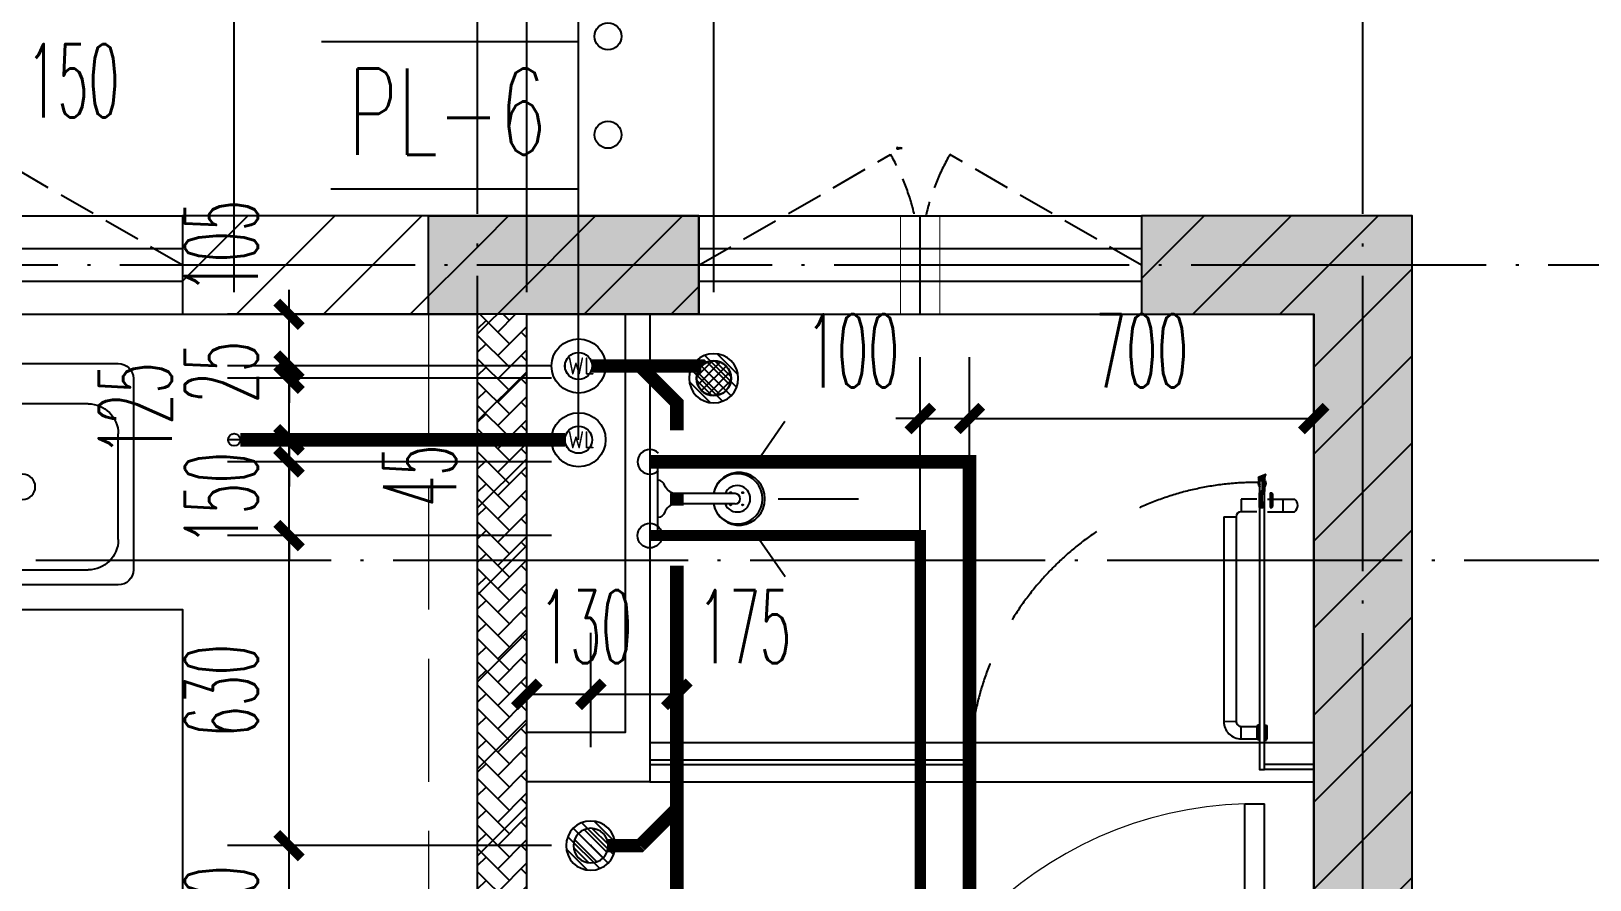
# Model space of a CAD drawing. Extents: x 27938 to 1507990, y 110129 to 923079.
# Drawn here: x 1214127 to 1217296, y 471906 to 473631 of the extents above; entities that cross this region are included whole.
import ezdxf

# ---------------------------------------------------------------- set-up
doc = ezdxf.new("R2010")
doc.units = 0
doc.header["$LTSCALE"] = 1000
doc.header["$MEASUREMENT"] = 0
for name, pattern in [('__DASH', [0.35, 0.25, -0.1]), ('DASH', [0.35, 0.25, -0.1]), ('DOTE', [2.42, 2, -0.2, 0.02, -0.2])]:
    doc.linetypes.add(name, pattern=pattern)
for name, color, linetype in [('----建筑底图', 8, 'Continuous'), ('COLU', 7, 'Continuous'), ('CURTWALL', 4, 'Continuous'), ('DIM_SYMB', 3, 'Continuous'), ('DIM_不分区热给水', 3, 'Continuous'), ('DIM_污水', 2, 'Continuous'), ('DIM_餐饮排水', 31, 'Continuous'), ('DOTE', 1, 'Continuous'), ('EQUIP_地漏', 7, 'Continuous'), ('EQUIP_污水', 7, 'Continuous'), ('IP-bath&kitchen-JOHNSON', 4, 'Continuous'), ('LVTRY', 6, 'Continuous'), ('P-bath&kitchen-JOHNSON', 4, 'Continuous'), ('PIPE-不分区热给水', 5, 'RJ'), ('PIPE-污水', 2, 'W'), ('PIPE-给水中', 72, 'J2'), ('PIPE-餐饮排水', 41, 'P'), ('PUB_HATCH', 8, 'Continuous'), ('PUB_TEXT', 4, 'Continuous'), ('S-砼墙填充', 251, 'Continuous'), ('VPIPE-不分区热给水', 5, 'Continuous'), ('VPIPE-不分区给水', 3, 'Continuous'), ('VPIPE-中水', 122, 'Continuous'), ('VPIPE-废水', 31, 'Continuous'), ('VPIPE-污水', 2, 'W'), ('VPIPE-雨水', 4, 'Y'), ('VPIPE-餐饮排水', 41, 'P'), ('WALL', 9, 'Continuous'), ('WINDOW', 4, 'Continuous'), ('WINDOW_TEXT', 7, 'Continuous'), ('保温', 6, 'Continuous'), ('机电标识类', 1, 'Continuous')]:
    doc.layers.add(name, color=color, linetype=linetype)
doc.layers.add('S-L主梁线', color=4, linetype='DASH', plot=False)
doc.layers.add('平面-空调室内机', color=176, linetype='Continuous', lineweight=9)
doc.layers.add('空调', color=76, linetype='Continuous', lineweight=13)
doc.styles.add('_TCH_DIM_T3', font='SIMPLEX.shx', dxfattribs={"width": 0.494118, "bigfont": 'GBCBIG.shx'})
doc.styles.add('_TCH_WINDOW', font='SIMPLEX.shx', dxfattribs={"width": 0.7, "height": 3.5, "bigfont": 'GBCBIG.shx'})
doc.styles.add('_TWT_SERIAL', font='SIMPLEX', dxfattribs={"width": 0.8, "height": 3.5, "bigfont": 'HZTXT'})
doc.styles.add('DIM_FONT', font='SIMPLEX.shx', dxfattribs={"width": 0.56})
doc.styles.get("Standard").update_dxf_attribs({"font": 'gbenor.shx', "bigfont": 'gbcbig.shx'})
doc.linetypes.add('J2', pattern='A,3,-0.2,["J2",Standard,S=0.25,R=0,X=-0.1,Y=-0.115],-0.35', length=3.55)
doc.linetypes.add('P', pattern='A,3,-0.2,["P",Standard,S=0.25,R=0,X=-0.1,Y=-0.115],-0.2', length=3.4)
doc.linetypes.add('RJ', pattern='A,3,-0.2,["RJ",Standard,S=0.25,R=0,X=-0.1,Y=-0.115],-0.35', length=3.55)
doc.linetypes.add('W', pattern='A,3,-0.2,["W",Standard,S=0.25,R=0,X=-0.1,Y=-0.115],-0.2', length=3.4)
doc.linetypes.add('Y', pattern='A,3,-0.2,["Y",Standard,S=0.25,R=0,X=-0.1,Y=-0.115],-0.2', length=3.4)
doc.dimstyles.new('_TWT_ARCH&&50', dxfattribs={"dimtxt": 148.75, "dimasz": 50, "dimexe": 125, "dimexo": 150, "dimgap": 63.125, "dimtad": 1, "dimdec": 0, "dimzin": 0, "dimdsep": 46, "dimtxsty": '_TCH_DIM_T3', "dimblk": 'ARCHTICK', "dimcen": 0.09, "dimclrt": 7, "dimazin": 2, "dimtfac": 1, "dimtdec": 0, "dimtix": 1, "dimtmove": 2, "dimatfit": 3, "dimfxl": 100, "dimtolj": 1, "dimtzin": 0, "dimarcsym": 0})
pattern_1 = [(45, (0, 89.76), (-88.3884, 88.3884), [])]

# ---------------------------------------------------------------- blocks, each defined once
blk = doc.blocks.new('dongkong')
blk.add_wipeout([(-603756, 210771), (-603756, 210570.8), (-603836, 210570.8), (-603836, 210771)])
at = {"layer": '机电标识类', "color": 250, "linetype": 'DASH', "ltscale": 400}
for p, q in [((-603796, 210771), (-603796, 210570.8)), ((-603896, 210670.7), (-603696, 210670.7))]:
    blk.add_line(p, q, dxfattribs=at)
at = {"layer": '空调', "color": 6, "linetype": 'DASH', "const_width": 2}
blk.add_lwpolyline([(-603756, 210771), (-603756, 210570.8), (-603836, 210570.8), (-603836, 210771)], close=True, dxfattribs=at)
blk = doc.blocks.new('GDGDGRD')
at = {"layer": 'S-砼墙填充'}
h = blk.add_hatch(color=256, dxfattribs=at)
h.dxf.hatch_style = 1
h.paths.add_polyline_path([(439016.5, 295815.4), (439096.8, 295815.4), (439566.5, 295815.4), (439566.5, 295615.4), (439016.5, 295615.4)])
h = blk.add_hatch(color=256, dxfattribs=at)
h.dxf.hatch_style = 1
h.paths.add_polyline_path([(440466.6, 295815.4), (440466.6, 295615.4), (440816.5, 295615.4), (440816.5, 292815.4), (441016.5, 292815.4), (441016.5, 295815.4)])
at = {"layer": 'COLU', "color": 6}
for points in [[(439016.5, 295815.4), (439096.8, 295815.4), (439096.8, 295815.4), (439566.5, 295815.4), (439566.5, 295615.4), (439016.5, 295615.4)], [(440466.6, 295815.4), (440466.6, 295615.4), (440816.5, 295615.4), (440816.5, 292815.4), (441016.5, 292815.4), (441016.5, 295815.4)]]:
    blk.add_lwpolyline(points, close=True, dxfattribs=at)
blk = doc.blocks.new('$lvtry$00000171')
at = {"color": 0}
for p, q in [((-74.2, 10.6), (-10.6, 74.2)), ((-69.8, -27.4), (27.4, 69.8)), ((-53, -53), (53, 53)), ((-27.4, -69.8), (69.8, 27.4)), ((10.6, -74.2), (74.2, -10.6))]:
    blk.add_line(p, q, dxfattribs=at)
blk.add_circle((0, 0), 75, dxfattribs=at)
blk.add_point((0, 0), dxfattribs=at)
blk = doc.blocks.new('135')
blk.add_hatch(color=0).paths.add_polyline_path([(4.8, 1.8), (3.6, -1), (-4.7, 2.5), (-3.5, 5.3)])
at = {"color": 0}
for p, q in [((0, 0), (0, 39.1)), ((5, 10.9), (5, 32.3)), ((-6.3, 2.6), (5.4, -2.3)), ((-5.7, 2.9), (-5.2, 2.7)), ((-5.6, 18.9), (-3.4, 19.4)), ((-3.4, 19.4), (-5.5, 19.4)), ((5.2, 10.9), (-5.3, 10.9)), ((5.2, 9.7), (-5.2, 9.7)), ((-5.2, 2.7), (-3.8, 5.9)), ((-5, 10.9), (-5, 30.5)), ((-3.8, 5.9), (5.4, 2.1)), ((5.6, 18.9), (3.4, 19.3)), ((3.4, 19.3), (5.6, 19.3)), ((4.1, -1.2), (5.4, 2.1)), ((4.1, -1.2), (5.7, -1.8))]:
    blk.add_line(p, q, dxfattribs=at)
for centre, radius, start, end in [((6.2, 15.8), 13.5, 151.0147, 204.8403), ((13.5, 4.2), 20.5, 163.0924, 182.0012), ((-6, 3.6), 1, 184.2275, 248.4661), ((8.6, 15.5), 14.6, 166.278, 198.0953), ((13.5, 4.2), 19.5, 163.7443, 182.5269), ((-5.5, 3.3), 0.5, 181.9385, 247.2597), ((-5.2, 22.1), 0.5, 335.7643, 151.0147), ((3.8, 18.1), 9.42, 155.7643, 171.9773), ((5.2, 22.3), 0.5, 29.8425, 204.574), ((-5.9, 17.2), 11.7, 10.475, 24.574), ((29.1, 6.7), 24, 172.9439, 199.2318), ((-6.3, 15.4), 12.4, 338.6449, 16.0476), ((-6, 15.8), 13.4, 334.9111, 29.8425), ((26.4, 6.3), 20.6, 169.1454, 199.9526), ((5.9, -1.2), 1.17, 247.4597, 19.9526), ((5.9, -1.4), 0.5, 247.4597, 19.2318)]:
    blk.add_arc(centre, radius, start, end, dxfattribs=at)
blk.add_open_spline([(-5, 30.5), (-4.1, 31.3), (-2.3, 33), (0.9, 29.2), (3.5, 31.1), (5, 32.3)], degree=3, knots=[0, 0, 0, 0, 3.066329, 6.218313, 11.124135, 11.124135, 11.124135, 11.124135], dxfattribs=at)
blk = doc.blocks.new('SDFAWERAWER')
at = {"layer": 'LVTRY', "color": 0}
for p, q in [((593987.8, -1242190.5), (593978.2, -1242214)), ((594017.1, -1242202.5), (593987.8, -1242190.5)), ((594015.8, -1242220.4), (594027.2, -1242192.7)), ((594022.6, -1242211.4), (594029.8, -1242193.8)), ((594025.4, -1242210.8), (594031.1, -1242196.8)), ((594027.2, -1242192.7), (594033, -1242195.1)), ((594029.8, -1242193.8), (594031.1, -1242196.8)), ((594032.2, -1242197.2), (594033, -1242195.1)), ((594033, -1242195.1), (594034, -1242197.4)), ((594033.8, -1242197.9), (594034, -1242197.4)), ((593941.2, -1242210.1), (593783.7, -1242594.8)), ((593964.6, -1242219.7), (593807.2, -1242604.4)), ((593941.2, -1242210.1), (593964.6, -1242219.7)), ((594007.5, -1242226), (593978.2, -1242214)), ((594015.8, -1242220.4), (594021.7, -1242222.8)), ((594025.7, -1242203.9), (594018.5, -1242221.5)), ((594018.5, -1242221.5), (594021.5, -1242220.3)), ((594025.4, -1242210.8), (594021.5, -1242220.3)), ((594022.6, -1242220.7), (594021.7, -1242222.8)), ((594021.7, -1242222.8), (594023.9, -1242221.9)), ((594024.2, -1242221.4), (594023.9, -1242221.9)), ((594047.3, -1242200.9), (594035.9, -1242228.7)), ((594035.9, -1242228.7), (594038.6, -1242229.7)), ((594037.3, -1242210.8), (594088, -1242231.6)), ((594038.6, -1242229.7), (594045.2, -1242213.6)), ((594038.6, -1242229.7), (594041.6, -1242228.5)), ((594041.6, -1242228.5), (594051.2, -1242205)), ((594049.9, -1242202), (594043.3, -1242218.2)), ((594047.3, -1242200.9), (594049.9, -1242202)), ((594049.9, -1242202), (594051.2, -1242205)), ((594057.1, -1242246.3), (594066.7, -1242222.8)), ((594027.7, -1242234.3), (594078.4, -1242255)), ((593783.7, -1242594.8), (593807.2, -1242604.4)), ((593803.2, -1242641.3), (593812.8, -1242617.9)), ((593803.2, -1242641.3), (593832.6, -1242653.3)), ((593812.8, -1242617.9), (593842.2, -1242629.9)), ((593842.2, -1242629.9), (593832.6, -1242653.3)), ((593845.2, -1242628.6), (593833.8, -1242656.3)), ((593847.8, -1242629.7), (593836.5, -1242657.4)), ((593845.2, -1242628.6), (593842.2, -1242629.9)), ((593847.8, -1242629.7), (593845.2, -1242628.6)), ((593847.1, -1242661.8), (593858.5, -1242634.1)), ((593849.8, -1242662.9), (593861.2, -1242635.2)), ((593852.1, -1242661.9), (593862.1, -1242637.4)), ((593858.5, -1242634.1), (593861.2, -1242635.2)), ((593861.2, -1242635.2), (593862.1, -1242637.4)), ((593833.8, -1242656.3), (593832.6, -1242653.3)), ((593836.5, -1242657.4), (593833.8, -1242656.3)), ((593847.1, -1242661.8), (593849.8, -1242662.9))]:
    blk.add_line(p, q, dxfattribs=at)
blk.add_lwpolyline([(593823.5, -1242717), (594045.8, -1242173.9), (594036.5, -1242170.2), (593814.2, -1242713.2)], close=True, dxfattribs=at)
blk.add_arc((594075.3, -1242240), 15.3, 281.7932, 33.7019, dxfattribs=at)
for centre, major_axis, start_param, end_param in [((593974.2, -1242223.6), (3.93, 9.6), 0, 1.570796), ((593816.8, -1242608.3), (13.5, 33.1), 1.570796, 3.141593), ((593816.8, -1242608.3), (3.93, 9.6), 1.570796, 3.141593)]:
    blk.add_ellipse(centre, major_axis=major_axis, ratio=1, start_param=start_param, end_param=end_param, dxfattribs=at)
at = {"layer": 'P-bath&kitchen-JOHNSON', "color": 0, "linetype": 'DASH'}
blk.add_arc((593809.8, -1242714), 586.2, 67.5369, 157.1325, dxfattribs=at)
at = {"layer": 'LVTRY', "color": 8, "xscale": -1, "rotation": 157.7329157530927}
blk.add_blockref('135', (594045.3, -1242161.9), dxfattribs=at)
blk = doc.blocks.new('A$C5DCB2F21')
at = {"layer": 'IP-bath&kitchen-JOHNSON', "color": 0}
for p, q in [((-68.3, -213.2), (-157.7, -275)), ((68.2, -213.2), (157.6, -275)), ((-0.1, -261.4), (-0.1, -424.7))]:
    blk.add_line(p, q, dxfattribs=at)
for centre, major_axis, ratio, start_param, end_param in [((0, -178.8), (-51, 0), 0.990052, -1.36297, 4.504563), ((0, -177.8), (-26.8, 0), 0.994812, -1.167677, 4.309269)]:
    blk.add_ellipse(centre, major_axis=major_axis, ratio=ratio, start_param=start_param, end_param=end_param, dxfattribs=at)
at = {"layer": 'LVTRY', "color": 0}
for p, q in [((73.6, 0), (-73.6, 0)), ((-10.5, -173.5), (-10.5, -49.3)), ((10.6, -173.5), (10.6, -49.3))]:
    blk.add_line(p, q, dxfattribs=at)
blk.add_lwpolyline([(73.6, 0), (73.6, -15.8), (-73.6, -15.8), (-73.6, 0)], dxfattribs=at)
for points in [[(-26.3, -30.7, -0.364142), (-37.8, -15.8, -0.020495)], [(-10.5, -49.4, 0.214893), (-26.3, -30.7, 7.649644)], [(10.6, -49.3, -0.21439), (26.3, -30.7, -7.649644)], [(26.3, -30.7, 0.364142), (37.8, -15.8, 0.020495)]]:
    blk.add_lwpolyline(points, format="xyb", dxfattribs=at)
blk.add_arc((0, -173.5), 10.5, 180, 0, dxfattribs=at)
for centre, major_axis, ratio, start_param, end_param in [((0, -181.3), (53.6, 0), 0.987577, 1.76809, 7.656688), ((-12.4, -164.7), (0, 1.43), 0.85, -1.570796, 4.712389), ((-12.4, -189.2), (0, 1.43), 0.85, 4.712389, 10.995574), ((12.5, -164.7), (0, 1.43), 0.85, 4.712389, 10.995574), ((12.5, -189.2), (0, 1.43), 0.85, 4.712389, 10.995574)]:
    blk.add_ellipse(centre, major_axis=major_axis, ratio=ratio, start_param=start_param, end_param=end_param, dxfattribs=at)
blk = doc.blocks.new('$TCHSYS$DOOR2D')
for p, q in [((0.45, 0.975), (0.5, 0.975)), ((0.45, 0), (0.45, 0.975)), ((0.5, 0), (0.5, 0.975)), ((0.5, 0), (0.45, 0))]:
    blk.add_line(p, q)
at = {"lineweight": 13}
blk.add_arc((0.475, 0), 0.975, 91.4693, 180, dxfattribs=at)
blk = doc.blocks.new('DSGDFGF')
at = {"layer": 'IP-bath&kitchen-JOHNSON', "color": 0}
for p, q in [((676542.3, 342985), (677892.3, 342985)), ((676542.3, 342950), (677192.3, 342950)), ((677192.3, 342940), (677192.3, 342950)), ((676542.3, 342940), (677192.3, 342940)), ((677892.3, 342940), (677792.3, 342940)), ((677792.3, 342930), (677792.3, 342940)), ((677892.3, 342930), (677792.3, 342930)), ((676542.3, 342905), (677892.3, 342905))]:
    blk.add_line(p, q, dxfattribs=at)
for points in [[(676542.3, 343855.3), (676542.3, 342905), (676292.3, 342905)], [(676492.3, 343855.3), (676492.3, 343005), (676292.3, 343005)]]:
    blk.add_lwpolyline(points, dxfattribs=at)
at = {"layer": 'CURTWALL', "color": 0, "xscale": 800, "yscale": 800, "zscale": 50, "rotation": 5.54452612062199e-09}
blk.add_blockref('$TCHSYS$DOOR2D', (677392.3, 342080.3), dxfattribs=at)
at = {"layer": 'IP-bath&kitchen-JOHNSON', "color": 8}
for name, p, rotation in [('A$C5DCB2F21', (676542.3, 343480.3), 90.00848852444699), ('SDFAWERAWER', (-342526.2, 1268090.5), 22.25976934310714)]:
    blk.add_blockref(name, p, dxfattribs=dict(at, rotation=rotation))
at = {"layer": 'LVTRY', "color": 8, "xscale": -0.6666666667107826, "yscale": 0.6666666667107826}
for p in [(676672.3, 343725.3), (676422.3, 342775.3)]:
    blk.add_blockref('$lvtry$00000171', p, dxfattribs=at)
blk = doc.blocks.new('rtyg7uyhg')
at = {"layer": 'LVTRY', "color": 0}
for p, q in [((194234.6, 45488.8), (193621, 45488.8)), ((193590.3, 45458.1), (193590.3, 45069.5)), ((194265.3, 45069.5), (194265.3, 45458.1)), ((193896.4, 45429.9), (193857.6, 45326.3)), ((193925.8, 45440.4), (193940.1, 45432.2)), ((193682.3, 45407), (193887.8, 45407)), ((193875.3, 45316), (193945.6, 45401.5)), ((194111.9, 45407), (194173.3, 45407)), ((193621, 45130.8), (193621, 45345.6)), ((193857.6, 45326.3), (193875.3, 45316)), ((194009.6, 45345.6), (194009.6, 45130.8)), ((194050.5, 45130.8), (194050.5, 45345.6)), ((194234.6, 45345.6), (194234.6, 45130.8)), ((193948.3, 45069.5), (193682.3, 45069.5)), ((194173.3, 45069.5), (194111.9, 45069.5)), ((193621, 45038.8), (194234.6, 45038.8))]:
    blk.add_line(p, q, dxfattribs=at)
for centre, radius in [((193866.4, 45437.7), 20.5), ((193989.2, 45437.7), 20.5), ((194071, 45437.7), 20.5), ((193815.3, 45238.2), 25.6), ((194137.5, 45238.2), 25.6)]:
    blk.add_circle(centre, radius, dxfattribs=at)
for centre, radius, start, end in [((193621, 45458.1), 30.7, 90, 180), ((194234.6, 45458.1), 30.7, 360, 90), ((193915.6, 45422.7), 20.5, 60, 159.4623), ((193929.8, 45414.5), 20.5, 320.5377, 60), ((193682.3, 45345.6), 61.4, 90, 180), ((193948.3, 45345.6), 61.4, 360, 90), ((194111.9, 45345.6), 61.4, 90, 180), ((194173.3, 45345.6), 61.4, 360, 90), ((193682.3, 45130.8), 61.4, 180, 270), ((193948.3, 45130.8), 61.4, 270, 360), ((194111.9, 45130.8), 61.4, 180, 270), ((194173.3, 45130.8), 61.4, 270, 360), ((193621, 45069.5), 30.7, 180, 270), ((194234.6, 45069.5), 30.7, 270, 360)]:
    blk.add_arc(centre, radius, start, end, dxfattribs=at)
at = {"layer": 'LVTRY', "color": 0, "style": 'DIM_FONT', "width": 0.8, "flags": 9}
for tag in ['YSIZE', 'XSIZE']:
    blk.add_attdef(tag, (193927.8, 45487.8), '', height=0.5, rotation=90, dxfattribs=at)
blk = doc.blocks.new('VXCVXVXVDXVDX')
at = {"layer": 'LVTRY', "color": 0}
blk.add_lwpolyline([(437016.6, 292915.4), (437016.6, 295015.4), (438516.6, 295015.4), (438516.6, 293789.4)], dxfattribs=at)
at = {"color": 8, "xscale": -1}
blk.add_blockref('rtyg7uyhg', (632006.9, 250026.6), dxfattribs=at)
blk = doc.blocks.new('VXVXVXDVXDVXVDX')
at = {"layer": '保温', "linetype": 'ByBlock', "ltscale": 10}
h = blk.add_hatch(dxfattribs=at)
h.set_pattern_fill('AR-HBONE', color=251, scale=55)
h.set_pattern_definition([(45, (0, 0), (0, 47.4157523), [100.584, -33.528]), (135, (23.708, 23.708), (3e-15, 47.4157523), [100.584, -33.528])])
h.paths.add_polyline_path([(439216.6, 295615.4), (439116.6, 295615.4), (439116.6, 292815.4), (439216.6, 292815.2)])
blk = doc.blocks.new('A$C2AC150FC')
at = {"layer": 'PUB_HATCH'}
h = blk.add_hatch(dxfattribs=at)
h.set_pattern_fill('普通砖', color=256, scale=50, style=0)
h.set_pattern_definition(pattern_1)
h.paths.add_polyline_path([(18500, -3350), (17900, -3350), (17900, -3550), (18500, -3550), (18533.3, -3483.3)])
h = blk.add_hatch(dxfattribs=at)
h.set_pattern_fill('普通砖', color=256, scale=50, style=0)
h.set_pattern_definition(pattern_1)
h.paths.add_polyline_path([(18600, -3550), (18950, -3550), (18950, -3350), (18500, -3350), (18533.3, -3483.3)])
h = blk.add_hatch(dxfattribs=at)
h.set_pattern_fill('普通砖', color=256, scale=50, style=0)
h.set_pattern_definition(pattern_1)
h.paths.add_polyline_path([(20400, -3350), (19850, -3350), (19850, -3550), (20200, -3550)])
h = blk.add_hatch(dxfattribs=at)
h.set_pattern_fill('普通砖', color=256, scale=50, style=0)
h.set_pattern_definition(pattern_1)
h.paths.add_polyline_path([(20300, -6250), (20400, -6150), (20400, -3350), (20200, -3550), (20200, -6250)])
h = blk.add_hatch(dxfattribs=at)
h.set_pattern_fill('普通砖', color=256, scale=50, style=0)
h.set_pattern_definition(pattern_1)
h.paths.add_polyline_path([(18533.3, -6283.3), (18600, -6250), (18600, -3550), (18533.3, -3483.3), (18500, -3550), (18500, -6250)])
at = {"layer": 'DOTE', "color": 169, "linetype": 'DOTE', "ltscale": 0.3}
for p, q in [((18500, -6250), (18500, 2000)), ((20300, -6250), (20300, 2000)), ((25632.7, -3450), (-2000, -3450)), ((-2000, -4049.7), (25632.7, -4049.7))]:
    blk.add_line(p, q, dxfattribs=at)
at = {"layer": 'VPIPE-中水', "color": 8, "linetype": 'Continuous'}
for centre in [(18705.2, -3655), (18705.2, -3805)]:
    blk.add_circle(centre, 55, dxfattribs=at)
at = {"layer": 'WALL', "color": 8}
for p, q in [((18500, -3350), (17900, -3350)), ((17900, -3350), (17900, -3550)), ((18950, -3350), (18500, -3350)), ((18950, -3550), (18950, -3350)), ((20400, -3350), (19850, -3350)), ((19850, -3350), (19850, -3550)), ((20400, -6150), (20400, -3350)), ((17900, -3550), (18500, -3550)), ((18500, -6250), (18500, -3550)), ((18600, -6250), (18600, -3550)), ((18600, -3550), (18950, -3550)), ((19850, -3550), (20200, -3550)), ((20200, -6250), (20200, -3550))]:
    blk.add_line(p, q, dxfattribs=at)
at = {"layer": 'WINDOW', "color": 8}
for p, q in [((17000, -3350), (17900, -3350)), ((17900, -3350), (17900, -3550)), ((18950, -3550), (18950, -3350)), ((19850, -3350), (19850, -3550)), ((17900, -3416.7), (17000, -3416.7)), ((17900, -3483.3), (17000, -3483.3)), ((17000, -3550), (17900, -3550))]:
    blk.add_line(p, q, dxfattribs=at)
at = {"layer": 'WINDOW', "color": 8, "linetype": 'DASH', "ltscale": 0.3}
for points in [[(17900, -3450), (17510.2, -3225.1, 0.131605), (17450, -3450)], [(18949.9, -3450), (19339.7, -3225.1, -0.131605), (19399.9, -3450)], [(19849.9, -3450), (19460.2, -3225.1, 0.131605), (19399.9, -3450)]]:
    blk.add_lwpolyline(points, format="xyb", dxfattribs=at)
at = {"color": 8}
blk.add_blockref('VXCVXVXVDXVDX', (-420616.6, -299165.4), dxfattribs=at)
at = {"layer": 'PUB_TEXT', "color": 8}
for p in [(18683.3, -3672.5), (18683.3, -3822.5)]:
    blk.add_text('WL', height=35, dxfattribs=at).set_placement(p)
at = {"layer": 'WINDOW_TEXT', "color": 8, "style": '_TCH_WINDOW', "width": 0.494118}
blk.add_text('C0914', height=4.25, rotation=360, dxfattribs=at).set_placement((19351.6, -3214.6))
at = {"layer": '平面-空调室内机', "color": 8, "ltscale": 0.3, "rotation": 180}
blk.add_blockref('dongkong', (-584396, 207220.8), dxfattribs=at)
at = {"layer": 'WINDOW', "color": 8}
for p, q in [((18950, -3350), (19850, -3350)), ((19850, -3416.7), (18950, -3416.7)), ((19850, -3483.3), (18950, -3483.3)), ((18950, -3550), (19850, -3550))]:
    blk.add_line(p, q, dxfattribs=at)
at = {"color": 8}
for name, p in [('GDGDGRD', (-420616.6, -299165.4)), ('VXVXVXDVXDVXVDX', (-420616.6, -299165.4)), ('DSGDFGF', (-657692.4, -347405.3))]:
    blk.add_blockref(name, p, dxfattribs=at)
blk = doc.blocks.new('A$C19FE5086')
at = {"layer": 'S-L主梁线', "color": 225, "linetype": 'ByBlock', "lineweight": 18}
for p, q in [((15800, 2800), (14300, 2800)), ((17250, 2800), (16350, 2800))]:
    blk.add_line(p, q, dxfattribs=at)
at = {"layer": 'S-L主梁线', "color": 225, "linetype": '__DASH', "lineweight": 18}
for p, q in [((14200, 2600), (15800, 2600)), ((15800, 2600), (15800, 0)), ((16000, 0), (16000, 2600)), ((16350, 2600), (17250, 2600))]:
    blk.add_line(p, q, dxfattribs=at)
blk = doc.blocks.new('_ArchTick')
at = {"color": 0, "linetype": 'ByBlock', "const_width": 0.4}
blk.add_lwpolyline([(-0.5, -0.5), (0.5, 0.5)], dxfattribs=at)
blk = doc.blocks.new('*D240')
at = {"layer": 'Defpoints', "color": 0}
for p in [(1214075, 473393.1), (1213925, 473055.8), (1214075, 473055.8)]:
    blk.add_point(p, dxfattribs=at)
at = {"layer": 'DIM_不分区热给水', "color": 0, "lineweight": -2}
for p, q in [((1213925, 473205.8), (1213925, 473518.1)), ((1214075, 473205.8), (1214075, 473518.1)), ((1213925, 473393.1), (1214075, 473393.1))]:
    blk.add_line(p, q, dxfattribs=at)
at = {"layer": 'DIM_不分区热给水', "color": 0, "lineweight": -2, "xscale": 50, "yscale": 50, "zscale": 50, "rotation": 180}
blk.add_blockref('_ArchTick', (1213925, 473393.1), dxfattribs=at)
at = {"layer": 'DIM_不分区热给水', "color": 0, "lineweight": -2, "xscale": 50, "yscale": 50, "zscale": 50}
blk.add_blockref('_ArchTick', (1214075, 473393.1), dxfattribs=at)
at = {"layer": 'DIM_不分区热给水', "color": 7, "insert": (1214212.5, 473530.6), "char_height": 148.75, "attachment_point": 5, "style": '_TCH_DIM_T3'}
blk.add_mtext('\\A1;150', dxfattribs=at)
blk = doc.blocks.new('*D243')
at = {"layer": 'Defpoints', "color": 0}
for p in [(1215515.2, 474255.8), (1215240.3, 472950.8), (1215515.2, 472950.8)]:
    blk.add_point(p, dxfattribs=at)
at = {"layer": 'DIM_SYMB', "color": 0, "lineweight": -2}
for p, q in [((1215240.3, 473100.8), (1215240.3, 474380.8)), ((1215515.2, 473100.8), (1215515.2, 474380.8)), ((1215240.3, 474255.8), (1215190.3, 474255.8)), ((1215240.3, 474255.8), (1215515.2, 474255.8)), ((1215515.2, 474255.8), (1215565.2, 474255.8))]:
    blk.add_line(p, q, dxfattribs=at)
at = {"layer": 'DIM_SYMB', "color": 0, "lineweight": -2, "xscale": 50, "yscale": 50, "zscale": 50}
blk.add_blockref('_ArchTick', (1215240.3, 474255.8), dxfattribs=at)
at = {"layer": 'DIM_SYMB', "color": 0, "lineweight": -2, "xscale": 50, "yscale": 50, "zscale": 50, "rotation": 180}
blk.add_blockref('_ArchTick', (1215515.2, 474255.8), dxfattribs=at)
at = {"layer": 'DIM_SYMB', "color": 7, "insert": (1215377.8, 474393.3), "char_height": 148.75, "attachment_point": 5, "style": '_TCH_DIM_T3'}
blk.add_mtext('\\A1;275', dxfattribs=at)
blk = doc.blocks.new('*D244')
at = {"layer": 'Defpoints', "color": 0}
for p in [(1215240.3, 474255.8), (1215135.2, 472950.8), (1215240.3, 472950.8)]:
    blk.add_point(p, dxfattribs=at)
at = {"layer": 'DIM_SYMB', "color": 0, "lineweight": -2}
for p, q in [((1215135.2, 473100.8), (1215135.2, 474380.8)), ((1215240.3, 473100.8), (1215240.3, 474380.8)), ((1215135.2, 474255.8), (1215085.2, 474255.8)), ((1215135.2, 474255.8), (1215240.3, 474255.8)), ((1215240.3, 474255.8), (1215290.3, 474255.8))]:
    blk.add_line(p, q, dxfattribs=at)
at = {"layer": 'DIM_SYMB', "color": 0, "lineweight": -2, "xscale": 50, "yscale": 50, "zscale": 50}
blk.add_blockref('_ArchTick', (1215135.2, 474255.8), dxfattribs=at)
at = {"layer": 'DIM_SYMB', "color": 0, "lineweight": -2, "xscale": 50, "yscale": 50, "zscale": 50, "rotation": 180}
blk.add_blockref('_ArchTick', (1215240.3, 474255.8), dxfattribs=at)
at = {"layer": 'DIM_SYMB', "color": 7, "insert": (1215187.8, 474393.3), "char_height": 148.75, "attachment_point": 5, "style": '_TCH_DIM_T3'}
blk.add_mtext('\\A1;105', dxfattribs=at)
blk = doc.blocks.new('*D245')
at = {"layer": 'Defpoints', "color": 0}
for p in [(1215135.2, 474255.8), (1214540.4, 472950.8), (1215135.2, 472950.8)]:
    blk.add_point(p, dxfattribs=at)
at = {"layer": 'DIM_SYMB', "color": 0, "lineweight": -2}
for p, q in [((1214540.4, 473100.8), (1214540.4, 474380.8)), ((1215135.2, 473100.8), (1215135.2, 474380.8)), ((1214540.4, 474255.8), (1215135.2, 474255.8))]:
    blk.add_line(p, q, dxfattribs=at)
at = {"layer": 'DIM_SYMB', "color": 0, "lineweight": -2, "xscale": 50, "yscale": 50, "zscale": 50, "rotation": 180}
blk.add_blockref('_ArchTick', (1214540.4, 474255.8), dxfattribs=at)
at = {"layer": 'DIM_SYMB', "color": 0, "lineweight": -2, "xscale": 50, "yscale": 50, "zscale": 50}
blk.add_blockref('_ArchTick', (1215135.2, 474255.8), dxfattribs=at)
at = {"layer": 'DIM_SYMB', "color": 7, "insert": (1214837.8, 474393.3), "char_height": 148.75, "attachment_point": 5, "style": '_TCH_DIM_T3'}
blk.add_mtext('\\A1;595', dxfattribs=at)
blk = doc.blocks.new('*D246')
at = {"layer": 'Defpoints', "color": 0}
for p in [(1216035.2, 472844), (1215935.2, 472463.5), (1216035.2, 472463.5)]:
    blk.add_point(p, dxfattribs=at)
at = {"layer": 'DIM_SYMB', "color": 0, "lineweight": -2}
for p, q in [((1215935.2, 472613.5), (1215935.2, 472969)), ((1216035.2, 472613.5), (1216035.2, 472969)), ((1215935.2, 472844), (1215885.2, 472844)), ((1215935.2, 472844), (1216035.2, 472844)), ((1216035.2, 472844), (1216085.2, 472844))]:
    blk.add_line(p, q, dxfattribs=at)
at = {"layer": 'DIM_SYMB', "color": 0, "lineweight": -2, "xscale": 50, "yscale": 50, "zscale": 50}
blk.add_blockref('_ArchTick', (1215935.2, 472844), dxfattribs=at)
at = {"layer": 'DIM_SYMB', "color": 0, "lineweight": -2, "xscale": 50, "yscale": 50, "zscale": 50, "rotation": 180}
blk.add_blockref('_ArchTick', (1216035.2, 472844), dxfattribs=at)
at = {"layer": 'DIM_SYMB', "color": 7, "insert": (1215797.7, 472981.5), "char_height": 148.75, "attachment_point": 5, "style": '_TCH_DIM_T3'}
blk.add_mtext('\\A1;100', dxfattribs=at)
blk = doc.blocks.new('*D247')
at = {"layer": 'Defpoints', "color": 0}
for p in [(1216735.2, 472844), (1216035.2, 472463.5), (1216735.2, 472463.5)]:
    blk.add_point(p, dxfattribs=at)
at = {"layer": 'DIM_SYMB', "color": 0, "lineweight": -2}
for p, q in [((1216035.2, 472613.5), (1216035.2, 472969)), ((1216735.2, 472613.5), (1216735.2, 472969)), ((1216035.2, 472844), (1216735.2, 472844))]:
    blk.add_line(p, q, dxfattribs=at)
at = {"layer": 'DIM_SYMB', "color": 0, "lineweight": -2, "xscale": 50, "yscale": 50, "zscale": 50, "rotation": 180}
blk.add_blockref('_ArchTick', (1216035.2, 472844), dxfattribs=at)
at = {"layer": 'DIM_SYMB', "color": 0, "lineweight": -2, "xscale": 50, "yscale": 50, "zscale": 50}
blk.add_blockref('_ArchTick', (1216735.2, 472844), dxfattribs=at)
at = {"layer": 'DIM_SYMB', "color": 7, "insert": (1216385.2, 472981.5), "char_height": 148.75, "attachment_point": 5, "style": '_TCH_DIM_T3'}
blk.add_mtext('\\A1;700', dxfattribs=at)
blk = doc.blocks.new('*D249')
at = {"layer": 'Defpoints', "color": 0}
for p in [(1214651.7, 473055.8), (1215335.3, 473055.8), (1215335.3, 472950.8)]:
    blk.add_point(p, dxfattribs=at)
at = {"layer": 'DIM_SYMB', "color": 0, "lineweight": -2}
for p, q in [((1214651.7, 473055.8), (1214651.7, 473105.8)), ((1215185.3, 473055.8), (1214526.7, 473055.8)), ((1214651.7, 472950.8), (1214651.7, 473055.8)), ((1215185.3, 472950.8), (1214526.7, 472950.8)), ((1214651.7, 472950.8), (1214651.7, 472900.8))]:
    blk.add_line(p, q, dxfattribs=at)
at = {"layer": 'DIM_SYMB', "color": 0, "lineweight": -2, "xscale": 50, "yscale": 50, "zscale": 50}
for p, rotation in [((1214651.7, 473055.8), 270), ((1214651.7, 472950.8), 90)]:
    blk.add_blockref('_ArchTick', p, dxfattribs=dict(at, rotation=rotation))
at = {"layer": 'DIM_SYMB', "color": 7, "insert": (1214514.2, 473193.3), "char_height": 148.75, "attachment_point": 5, "rotation": 90, "style": '_TCH_DIM_T3'}
blk.add_mtext('\\A1;105', dxfattribs=at)
blk = doc.blocks.new('*D250')
at = {"layer": 'Defpoints', "color": 0}
for p in [(1214651.7, 472950.8), (1215335.3, 472950.8), (1215335.3, 472925.8)]:
    blk.add_point(p, dxfattribs=at)
at = {"layer": 'DIM_SYMB', "color": 0, "lineweight": -2}
for p, q in [((1214651.7, 472950.8), (1214651.7, 473000.8)), ((1215185.3, 472950.8), (1214526.7, 472950.8)), ((1214651.7, 472925.8), (1214651.7, 472950.8)), ((1215185.3, 472925.8), (1214526.7, 472925.8)), ((1214651.7, 472925.8), (1214651.7, 472875.8))]:
    blk.add_line(p, q, dxfattribs=at)
at = {"layer": 'DIM_SYMB', "color": 0, "lineweight": -2, "xscale": 50, "yscale": 50, "zscale": 50}
for p, rotation in [((1214651.7, 472950.8), 270), ((1214651.7, 472925.8), 90)]:
    blk.add_blockref('_ArchTick', p, dxfattribs=dict(at, rotation=rotation))
at = {"layer": 'DIM_SYMB', "color": 7, "insert": (1214514.2, 472938.3), "char_height": 148.75, "attachment_point": 5, "rotation": 90, "style": '_TCH_DIM_T3'}
blk.add_mtext('\\A1;25', dxfattribs=at)
blk = doc.blocks.new('*D251')
at = {"layer": 'Defpoints', "color": 0}
for p in [(1214651.7, 472925.8), (1215335.3, 472925.8), (1215335.3, 472800.8)]:
    blk.add_point(p, dxfattribs=at)
at = {"layer": 'DIM_SYMB', "color": 0, "lineweight": -2}
for p, q in [((1214651.7, 472925.8), (1214651.7, 472975.8)), ((1215185.3, 472925.8), (1214526.7, 472925.8)), ((1214651.7, 472800.8), (1214651.7, 472925.8)), ((1215185.3, 472800.8), (1214526.7, 472800.8)), ((1214651.7, 472800.8), (1214651.7, 472750.8))]:
    blk.add_line(p, q, dxfattribs=at)
at = {"layer": 'DIM_SYMB', "color": 0, "lineweight": -2, "xscale": 50, "yscale": 50, "zscale": 50}
for p, rotation in [((1214651.7, 472925.8), 270), ((1214651.7, 472800.8), 90)]:
    blk.add_blockref('_ArchTick', p, dxfattribs=dict(at, rotation=rotation))
at = {"layer": 'DIM_SYMB', "color": 7, "insert": (1214339.2, 472863.3), "char_height": 148.75, "attachment_point": 5, "rotation": 90, "style": '_TCH_DIM_T3'}
blk.add_mtext('\\A1;125', dxfattribs=at)
blk = doc.blocks.new('*D252')
at = {"layer": 'Defpoints', "color": 0}
for p in [(1214651.7, 472800.8), (1215335.3, 472800.8), (1215335.3, 472756)]:
    blk.add_point(p, dxfattribs=at)
at = {"layer": 'DIM_SYMB', "color": 0, "lineweight": -2}
for p, q in [((1214651.7, 472800.8), (1214651.7, 472850.8)), ((1215185.3, 472800.8), (1214526.7, 472800.8)), ((1214651.7, 472756), (1214651.7, 472800.8)), ((1215185.3, 472756), (1214526.7, 472756)), ((1214651.7, 472756), (1214651.7, 472706))]:
    blk.add_line(p, q, dxfattribs=at)
at = {"layer": 'DIM_SYMB', "color": 0, "lineweight": -2, "xscale": 50, "yscale": 50, "zscale": 50}
for p, rotation in [((1214651.7, 472800.8), 270), ((1214651.7, 472756), 90)]:
    blk.add_blockref('_ArchTick', p, dxfattribs=dict(at, rotation=rotation))
at = {"layer": 'DIM_SYMB', "color": 7, "insert": (1214917.3, 472727.4), "char_height": 148.75, "attachment_point": 5, "rotation": 90, "style": '_TCH_DIM_T3'}
blk.add_mtext('\\A1;45', dxfattribs=at)
blk = doc.blocks.new('*D253')
at = {"layer": 'Defpoints', "color": 0}
for p in [(1214651.7, 472756), (1215335.3, 472756), (1215335.3, 472606)]:
    blk.add_point(p, dxfattribs=at)
at = {"layer": 'DIM_SYMB', "color": 0, "lineweight": -2}
for p, q in [((1214651.7, 472756), (1214651.7, 472806)), ((1215185.3, 472756), (1214526.7, 472756)), ((1214651.7, 472606), (1214651.7, 472756)), ((1215185.3, 472606), (1214526.7, 472606)), ((1214651.7, 472606), (1214651.7, 472556))]:
    blk.add_line(p, q, dxfattribs=at)
at = {"layer": 'DIM_SYMB', "color": 0, "lineweight": -2, "xscale": 50, "yscale": 50, "zscale": 50}
for p, rotation in [((1214651.7, 472756), 270), ((1214651.7, 472606), 90)]:
    blk.add_blockref('_ArchTick', p, dxfattribs=dict(at, rotation=rotation))
at = {"layer": 'DIM_SYMB', "color": 7, "insert": (1214514.2, 472681), "char_height": 148.75, "attachment_point": 5, "rotation": 90, "style": '_TCH_DIM_T3'}
blk.add_mtext('\\A1;150', dxfattribs=at)
blk = doc.blocks.new('*D254')
at = {"layer": 'Defpoints', "color": 0}
for p in [(1214651.7, 472606), (1215335.3, 472606), (1215335.3, 471975.8)]:
    blk.add_point(p, dxfattribs=at)
at = {"layer": 'DIM_SYMB', "color": 0, "lineweight": -2}
for p, q in [((1215185.3, 472606), (1214526.7, 472606)), ((1214651.7, 471975.8), (1214651.7, 472606)), ((1215185.3, 471975.8), (1214526.7, 471975.8))]:
    blk.add_line(p, q, dxfattribs=at)
at = {"layer": 'DIM_SYMB', "color": 0, "lineweight": -2, "xscale": 50, "yscale": 50, "zscale": 50}
for p, rotation in [((1214651.7, 472606), 90), ((1214651.7, 471975.8), 270)]:
    blk.add_blockref('_ArchTick', p, dxfattribs=dict(at, rotation=rotation))
at = {"layer": 'DIM_SYMB', "color": 7, "insert": (1214514.2, 472290.9), "char_height": 148.75, "attachment_point": 5, "rotation": 90, "style": '_TCH_DIM_T3'}
blk.add_mtext('\\A1;630', dxfattribs=at)
blk = doc.blocks.new('*D255')
at = {"layer": 'Defpoints', "color": 0}
for p in [(1214651.7, 471975.8), (1215335.3, 471975.8), (1215335.3, 471705.6)]:
    blk.add_point(p, dxfattribs=at)
at = {"layer": 'DIM_SYMB', "color": 0, "lineweight": -2}
for p, q in [((1214651.7, 471975.8), (1214651.7, 472025.8)), ((1215185.3, 471975.8), (1214526.7, 471975.8)), ((1214651.7, 471705.6), (1214651.7, 471975.8)), ((1215185.3, 471705.6), (1214526.7, 471705.6)), ((1214651.7, 471705.6), (1214651.7, 471655.6))]:
    blk.add_line(p, q, dxfattribs=at)
at = {"layer": 'DIM_SYMB', "color": 0, "lineweight": -2, "xscale": 50, "yscale": 50, "zscale": 50}
for p, rotation in [((1214651.7, 471975.8), 270), ((1214651.7, 471705.6), 90)]:
    blk.add_blockref('_ArchTick', p, dxfattribs=dict(at, rotation=rotation))
at = {"layer": 'DIM_SYMB', "color": 7, "insert": (1214514.2, 471840.7), "char_height": 148.75, "attachment_point": 5, "rotation": 90, "style": '_TCH_DIM_T3'}
blk.add_mtext('\\A1;270', dxfattribs=at)
blk = doc.blocks.new('*D262')
at = {"layer": 'Defpoints', "color": 0}
for p in [(1215440.3, 472283.4), (1215265.3, 472025.8), (1215440.3, 472025.8)]:
    blk.add_point(p, dxfattribs=at)
at = {"layer": 'DIM_SYMB', "color": 0, "lineweight": -2}
for p, q in [((1215265.3, 472175.8), (1215265.3, 472408.4)), ((1215440.3, 472175.8), (1215440.3, 472408.4)), ((1215265.3, 472283.4), (1215440.3, 472283.4))]:
    blk.add_line(p, q, dxfattribs=at)
at = {"layer": 'DIM_SYMB', "color": 0, "lineweight": -2, "xscale": 50, "yscale": 50, "zscale": 50, "rotation": 180}
blk.add_blockref('_ArchTick', (1215265.3, 472283.4), dxfattribs=at)
at = {"layer": 'DIM_SYMB', "color": 0, "lineweight": -2, "xscale": 50, "yscale": 50, "zscale": 50}
blk.add_blockref('_ArchTick', (1215440.3, 472283.4), dxfattribs=at)
at = {"layer": 'DIM_SYMB', "color": 7, "insert": (1215577.8, 472420.9), "char_height": 148.75, "attachment_point": 5, "style": '_TCH_DIM_T3'}
blk.add_mtext('\\A1;175', dxfattribs=at)
blk = doc.blocks.new('*D263')
at = {"layer": 'Defpoints', "color": 0}
for p in [(1215265.3, 472283.4), (1215135.2, 472025.8), (1215265.3, 472025.8)]:
    blk.add_point(p, dxfattribs=at)
at = {"layer": 'DIM_SYMB', "color": 0, "lineweight": -2}
for p, q in [((1215135.2, 472175.8), (1215135.2, 472408.4)), ((1215265.3, 472175.8), (1215265.3, 472408.4)), ((1215135.2, 472283.4), (1215265.3, 472283.4))]:
    blk.add_line(p, q, dxfattribs=at)
at = {"layer": 'DIM_SYMB', "color": 0, "lineweight": -2, "xscale": 50, "yscale": 50, "zscale": 50, "rotation": 180}
blk.add_blockref('_ArchTick', (1215135.2, 472283.4), dxfattribs=at)
at = {"layer": 'DIM_SYMB', "color": 0, "lineweight": -2, "xscale": 50, "yscale": 50, "zscale": 50}
blk.add_blockref('_ArchTick', (1215265.3, 472283.4), dxfattribs=at)
at = {"layer": 'DIM_SYMB', "color": 7, "insert": (1215255.1, 472420.9), "char_height": 148.75, "attachment_point": 5, "style": '_TCH_DIM_T3'}
blk.add_mtext('\\A1;130', dxfattribs=at)
blk = doc.blocks.new('$TwtSys$00000147')
blk.add_circle((0, 0, 0), 25)
blk = doc.blocks.new('$TwtSys$00000141')
at = {"color": 1}
for p, q in [((-47.1, 3.8), (-5, 45.9)), ((-47.1, 3.8), (-5, 45.9)), ((-43.6, -17.5), (17.5, 43.6)), ((-43.6, -17.5), (17.5, 43.6)), ((-33.2, -33.2), (33.2, 33.2)), ((-33.2, -33.2), (33.2, 33.2)), ((-16.2, -43.5), (43.8, 16.4)), ((-16.2, -43.5), (43.8, 16.4)), ((5.7, -46.1), (46.1, -5.7)), ((5.7, -46.1), (46.1, -5.7))]:
    blk.add_line(p, q, dxfattribs=at)
blk.add_circle((0, 0), 47, dxfattribs=at)
blk.add_circle((0, 0), 47, dxfattribs=at)

msp = doc.modelspace()

# ---------------------------------------------------------------- block references
at = {"layer": '----建筑底图'}
msp.add_blockref('A$C2AC150FC', (1196535.2, 476605.8), dxfattribs=at)

# ---------------------------------------------------------------- next in the draw order: hatches: boundary and pattern name
at = {"layer": 'PIPE-不分区热给水'}
for points in [[(1215935.2, 472606), (1215935.2, 472617.2), (1215946.5, 472617.2)], [(1215935.2, 472606), (1215946.5, 472606), (1215946.5, 472617.2)]]:
    msp.add_hatch(color=256, dxfattribs=at).paths.add_polyline_path(points)
at = {"layer": 'PIPE-污水'}
for points in [[(1215490.3, 472950.8), (1215500, 472960.5), (1215496, 472964.5)], [(1215490.3, 472950.8), (1215490.3, 472964.5), (1215496, 472964.5)], [(1215440.3, 472875.8), (1215450, 472885.5), (1215454.1, 472881.5)], [(1215440.3, 472875.8), (1215454.1, 472875.8), (1215454.1, 472881.5)], [(1215365.3, 471975.8), (1215365.3, 471962), (1215371, 471962)], [(1215365.3, 471975.8), (1215375, 471966), (1215371, 471962)]]:
    msp.add_hatch(color=256, dxfattribs=at).paths.add_polyline_path(points)
at = {"layer": 'PIPE-给水中'}
for points in [[(1216035.2, 472756), (1216035.2, 472769.7), (1216049, 472769.7)], [(1216035.2, 472756), (1216049, 472756), (1216049, 472769.7)]]:
    msp.add_hatch(color=256, dxfattribs=at).paths.add_polyline_path(points)

# ---------------------------------------------------------------- next in the draw order: linework, layer by layer
at = {"layer": 'DIM_污水'}
for p, q in [((1215240.4, 473609.7), (1214717.7, 473609.7)), ((1215240.4, 472950.8), (1215240.4, 473609.7))]:
    msp.add_line(p, q, dxfattribs=at)
at = {"layer": 'DIM_餐饮排水'}
for p, q in [((1215240.4, 473310.2), (1214736.9, 473310.2)), ((1215240.4, 472800.8), (1215240.4, 473310.2))]:
    msp.add_line(p, q, dxfattribs=at)
at = {"layer": 'PIPE-不分区热给水', "ltscale": 0.25, "const_width": 22.5}
for points in [[(1215385.3, 472606), (1215935.2, 472606)], [(1215935.2, 472606), (1215935.2, 470730.8)]]:
    msp.add_lwpolyline(points, dxfattribs=at)
at = {"layer": 'PIPE-污水', "ltscale": 0.25, "const_width": 27.5}
for points in [[(1215267.9, 472950.8), (1215365.3, 472950.8)], [(1215440.3, 472875.8), (1215365.3, 472950.8)], [(1215365.3, 472950.8), (1215490.3, 472950.8)], [(1215490.4, 472950.7), (1215490.3, 472950.8)], [(1215440.3, 472875.8), (1215440.3, 472819.7)], [(1215440.3, 472692.2), (1215440.3, 472667.2)], [(1215440.3, 472544.7), (1215440.3, 472050.8)], [(1215365.3, 471975.8), (1215440.3, 472050.8)], [(1215440.3, 472050.8), (1215440.3, 471800.6)], [(1215365.3, 471975.8), (1215300.5, 471975.8)]]:
    msp.add_lwpolyline(points, dxfattribs=at)
at = {"layer": 'PIPE-给水中', "ltscale": 0.25, "const_width": 27.5}
for points in [[(1215385.3, 472756), (1216035.2, 472756)], [(1216035.2, 471505.6), (1216035.2, 472756)]]:
    msp.add_lwpolyline(points, dxfattribs=at)
at = {"layer": 'PIPE-餐饮排水', "ltscale": 0.25, "const_width": 27.5}
msp.add_lwpolyline([(1215212.9, 472800.8), (1214552.9, 472800.8)], dxfattribs=at)
at = {"layer": 'VPIPE-不分区热给水'}
msp.add_circle((1215385.3, 472606), 25, dxfattribs=at)
at = {"layer": 'VPIPE-不分区给水'}
msp.add_arc((1215385.3, 472756), 25, 45, 315, dxfattribs=at)
at = {"layer": 'VPIPE-废水'}
msp.add_circle((1215300.2, 473420.8), 27.5, dxfattribs=at)
at = {"layer": 'VPIPE-污水'}
for centre in [(1215240.3, 472950.8), (1215240.4, 472950.8)]:
    msp.add_circle(centre, 27.5, dxfattribs=at)
at = {"layer": 'VPIPE-雨水'}
msp.add_circle((1215300.2, 473620.8), 27.5, dxfattribs=at)
at = {"layer": 'VPIPE-餐饮排水'}
for centre in [(1215240.3, 472800.8), (1215240.4, 472800.8)]:
    msp.add_circle(centre, 27.5, dxfattribs=at)

# ---------------------------------------------------------------- next in the draw order: block references
at = {"layer": 'EQUIP_地漏', "xscale": 0.75, "zscale": 0.75}
for p, yscale, rotation in [((1215515.2, 472925.8), -0.75, 179.9999999999727), ((1215515.2, 472925.8), -0.75, 180.0000000000155), ((1215515.3, 472925.8), 0.75, 1.546777469665605e-11), ((1215265.2, 471975.8), -0.75, 179.9999999999727), ((1215265.2, 471975.8), -0.75, 180.0000000000155)]:
    msp.add_blockref('$TwtSys$00000141', p, dxfattribs=dict(at, yscale=yscale, rotation=rotation))
at = {"layer": 'EQUIP_污水', "xscale": 0.5, "yscale": 0.5, "zscale": 0.5}
msp.add_blockref('$TwtSys$00000147', (1214540.4, 472800.8), dxfattribs=at)
at = {"layer": 'S-L主梁线', "color": 225, "linetype": 'ByBlock', "lineweight": 18}
msp.add_blockref('A$C19FE5086', (1199135.2, 470455.8), dxfattribs=at)

# ---------------------------------------------------------------- next in the draw order: texts
at = {"layer": 'DIM_餐饮排水', "color": 7, "style": '_TWT_SERIAL', "width": 0.64}
msp.add_text('PL-6', height=175, dxfattribs=at).set_placement((1214771.9, 473380.2))

# ---------------------------------------------------------------- next in the draw order: dimensions: what is measured, and where the dimension line sits
at = {"layer": 'DIM_SYMB'}
for p1, p2, distance, picture, middle in [((1214540.4, 472950.8), (1215135.2, 472950.8), 1305, '*D245', (1214837.8, 474393.3)), ((1215135.2, 472950.8), (1215240.3, 472950.8), 1305, '*D244', (1215187.8, 474393.3)), ((1215240.3, 472950.8), (1215515.2, 472950.8), 1305, '*D243', (1215377.8, 474393.3)), ((1216035.2, 472463.5), (1216735.2, 472463.5), 380.5, '*D247', (1216385.2, 472981.5)), ((1215335.3, 472925.8), (1215335.3, 472950.8), 683.6, '*D250', (1214514.2, 472938.3)), ((1215335.3, 472606), (1215335.3, 472756), 683.6, '*D253', (1214514.2, 472681)), ((1215335.3, 471975.8), (1215335.3, 472606), 683.6, '*D254', (1214514.2, 472290.9)), ((1215335.3, 471705.6), (1215335.3, 471975.8), 683.6, '*D255', (1214514.2, 471840.7))]:
    dim = msp.add_aligned_dim(p1=p1, p2=p2, distance=distance, dimstyle='_TWT_ARCH&&50', dxfattribs=at)
    dim.commit()
    dim.dimension.update_dxf_attribs({"geometry": picture, "text_midpoint": middle})
for base, p1, p2, angle, picture, middle in [((1214651.7, 473055.8), (1215335.3, 472950.8), (1215335.3, 473055.8), 90, '*D249', (1214514.2, 473193.3)), ((1216035.2, 472844), (1215935.2, 472463.5), (1216035.2, 472463.5), 360, '*D246', (1215797.7, 472981.5)), ((1214651.7, 472925.8), (1215335.3, 472800.8), (1215335.3, 472925.8), 90, '*D251', (1214339.2, 472863.3)), ((1214651.7, 472800.8), (1215335.3, 472756), (1215335.3, 472800.8), 90, '*D252', (1214917.3, 472727.4)), ((1215265.3, 472283.4), (1215135.2, 472025.8), (1215265.3, 472025.8), 0, '*D263', (1215255.1, 472420.9)), ((1215440.3, 472283.4), (1215265.3, 472025.8), (1215440.3, 472025.8), 0, '*D262', (1215577.8, 472420.9))]:
    dim = msp.add_linear_dim(base=base, p1=p1, p2=p2, angle=angle, dimstyle='_TWT_ARCH&&50', dxfattribs=at)
    dim.commit()
    dim.dimension.update_dxf_attribs({"geometry": picture, "text_midpoint": middle, "dimtype": 129})
at = {"layer": 'DIM_不分区热给水'}
dim = msp.add_linear_dim(base=(1214075, 473393.1), p1=(1213925, 473055.8), p2=(1214075, 473055.8), angle=0, dimstyle='_TWT_ARCH&&50', dxfattribs=at)
dim.commit()
dim.dimension.update_dxf_attribs({"geometry": '*D240', "text_midpoint": (1214212.5, 473530.6), "dimtype": 129})

doc.saveas('drawing.dxf')
